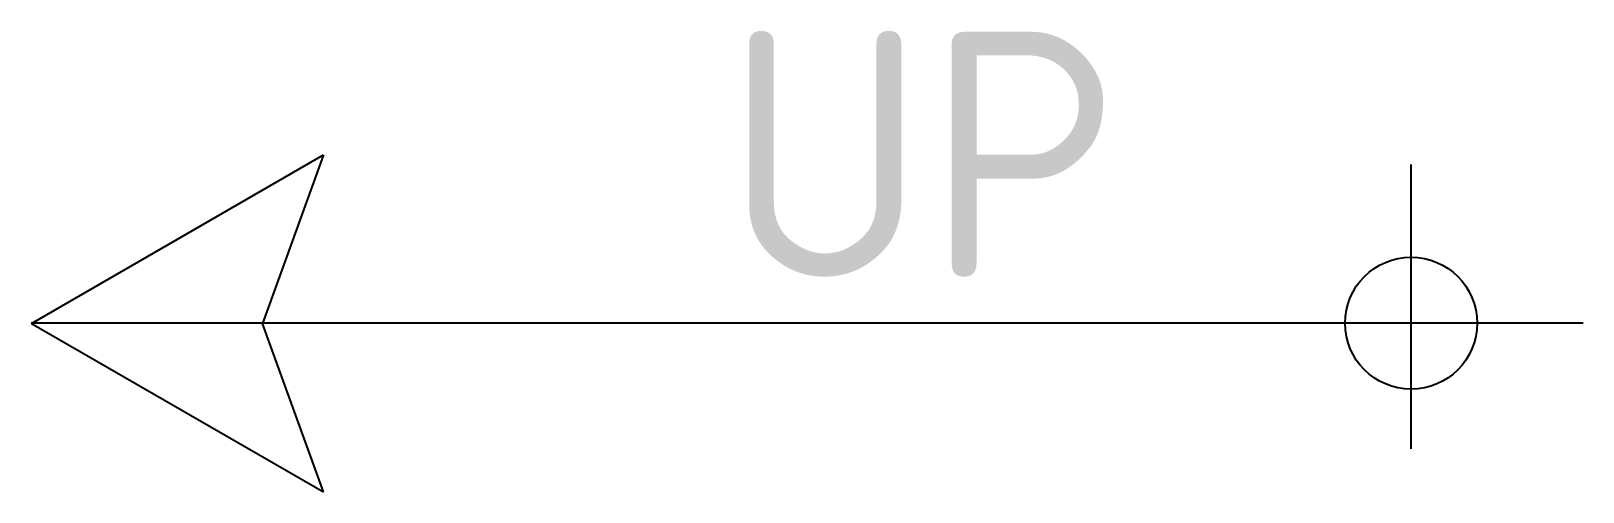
# Model space of a CAD drawing. Extents: x 458 to 1562, y 1041 to 1369.
import ezdxf

# ---------------------------------------------------------------- set-up
doc = ezdxf.new("R2010")
doc.units = 0
doc.header["$LTSCALE"] = 10
doc.layers.get('0').update_dxf_attribs({"linetype": 'CONTINUOUS'})
doc.layers.add('TEXT', color=7, linetype='CONTINUOUS')
doc.styles.get("Standard").update_dxf_attribs({"font": 'ISO3098B.SHX'})

msp = doc.modelspace()

# ---------------------------------------------------------------- linework, layer by layer
for p, q in [((458.1, 1160.9), (665.9, 1280.9)), ((665.9, 1280.9), (622.3, 1160.9)), ((1439.5, 1071.5), (1439.5, 1274.1)), ((1561.8, 1161.1), (457.8, 1161.1)), ((458.1, 1160.9), (665.9, 1040.9)), ((665.9, 1040.9), (622.3, 1160.9))]:
    msp.add_line(p, q)
msp.add_circle((1439.5, 1161.1), 47)

# ---------------------------------------------------------------- texts
at = {"layer": 'TEXT', "color": 2}
msp.add_text('UP', height=175, dxfattribs=at).set_placement((950.8, 1193.6))

doc.saveas('drawing.dxf')
